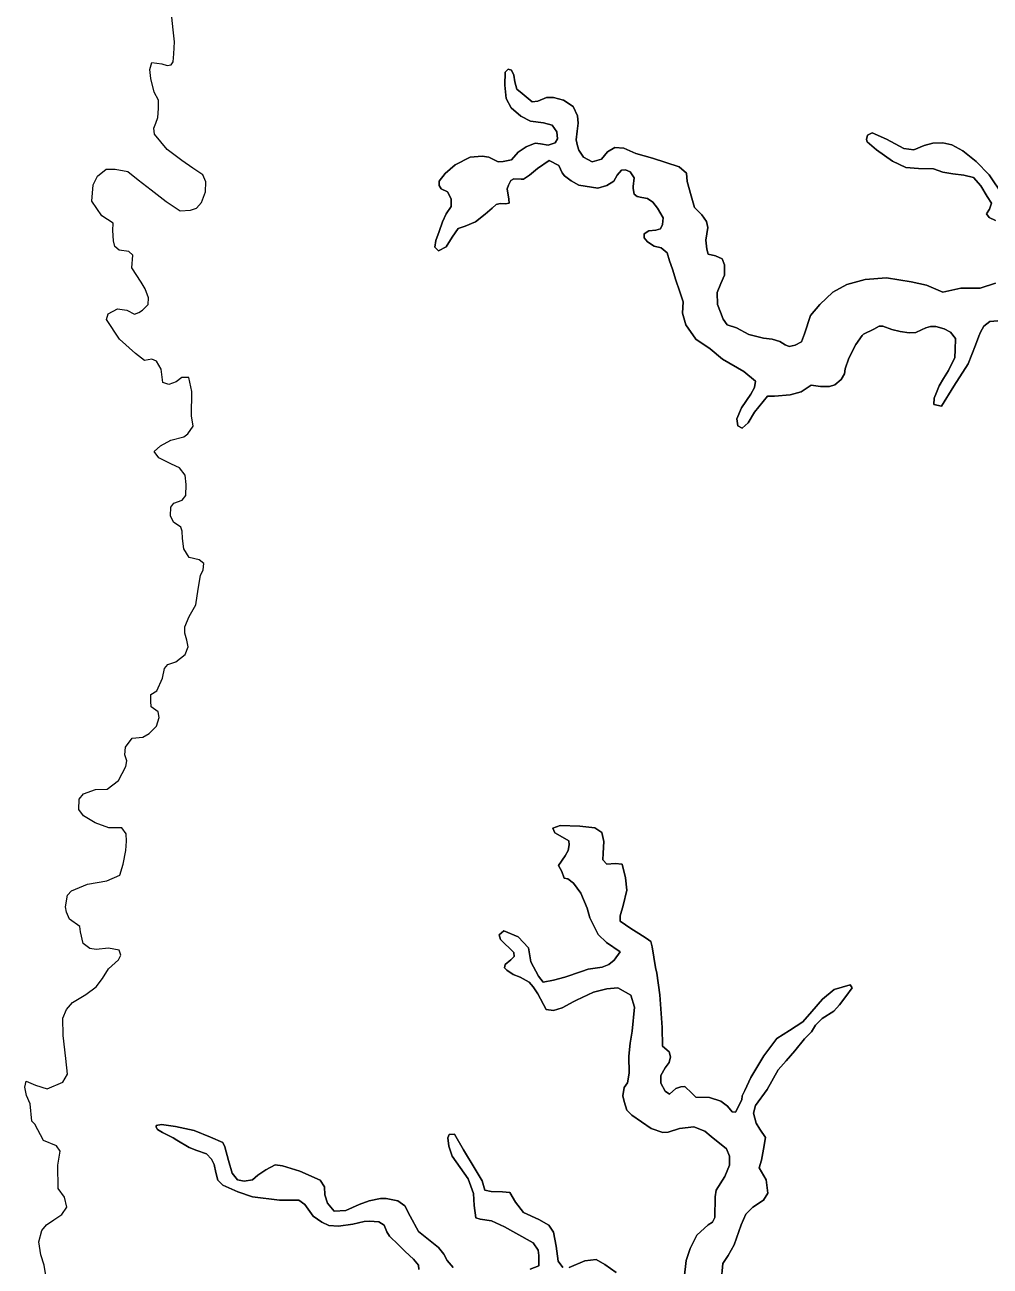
# Model space of a CAD drawing. Header units: inches. Extents: x 288635 to 1232953, y 676945 to 1655780.
# Drawn here: x 392653 to 407885, y 1151169 to 1170754 of the extents above; entities that cross this region are included whole.
import ezdxf

# ---------------------------------------------------------------- set-up
doc = ezdxf.new("R2010")
doc.units = ezdxf.units.IN
doc.header["$MEASUREMENT"] = 0

msp = doc.modelspace()

# ---------------------------------------------------------------- linework, layer by layer
at = {"color": 1}
for points in [[(392986.6925, 1151023.264), (392960.2341, 1151182.0143), (392907.3173, 1151346.0563), (392875.5673, 1151552.4317), (392923.1923, 1151732.3487), (392997.2758, 1151822.3072), (393108.401, 1151901.6824), (393235.4013, 1151986.3492), (393314.7765, 1152097.4745), (393277.7347, 1152256.2248), (393177.1929, 1152393.8084), (393171.9012, 1152764.2258), (393208.9429, 1152981.1846), (393150.7345, 1153065.8514), (392949.6507, 1153150.5182), (392812.0671, 1153409.8104), (392764.442, 1153457.4355), (392737.9836, 1153727.3111), (392679.7752, 1153859.603), (392653.3168, 1153991.8949), (392674.4835, 1154087.1451), (392822.6505, 1154023.645), (393007.8592, 1153965.4365), (393251.2763, 1154071.2701), (393325.3598, 1154198.2703), (393298.9014, 1154446.9792), (393256.568, 1154806.8132), (393251.2763, 1155081.9804), (393309.4848, 1155219.564), (393404.735, 1155330.6893), (393616.4021, 1155452.3978), (393780.4441, 1155574.1064), (393880.9859, 1155706.3984), (393970.9444, 1155859.857), (394129.6948, 1156002.7323), (394166.7365, 1156076.8158), (394140.2781, 1156156.1909), (393970.9444, 1156187.941), (393780.4441, 1156166.7743), (393679.9022, 1156182.6493), (393574.0686, 1156262.0245), (393531.7352, 1156441.9415), (393521.1519, 1156526.6083), (393357.1099, 1156643.0252), (393309.4848, 1156754.1504), (393293.6098, 1156838.8173), (393325.3598, 1157024.026), (393388.8599, 1157092.8178), (393642.8605, 1157193.3597), (393949.7777, 1157246.2764), (394150.8615, 1157336.2349), (394203.7782, 1157510.8603), (394247.3023, 1157726.6284), (394256.8273, 1157872.6787), (394250.4773, 1157990.154), (394183.8022, 1158085.4042), (393980.6018, 1158082.2291), (393761.5263, 1158161.6043), (393577.3759, 1158272.7295), (393504.3508, 1158374.3297), (393510.7008, 1158536.2551), (393577.3759, 1158618.8052), (393767.8763, 1158688.6554), (393952.0267, 1158695.0054), (394133.0021, 1158831.5306), (394247.3023, 1159053.7811), (394263.1773, 1159139.5063), (394231.4273, 1159237.9315), (394240.9523, 1159355.4067), (394345.7275, 1159498.282), (394517.1778, 1159517.332), (394615.603, 1159571.3071), (394728.6332, 1159686.2424), (394774.3533, 1159823.4026), (394759.1133, 1159914.8428), (394647.3531, 1159991.043), (394639.0981, 1160085.0231), (394642.2731, 1160189.7984), (394734.3483, 1160246.9485), (394826.4234, 1160443.7989), (394854.9985, 1160596.1992), (394912.1486, 1160662.8743), (395035.9739, 1160704.1494), (395182.0242, 1160818.4496), (395229.6493, 1160942.2749), (395207.4242, 1161043.8751), (395178.8491, 1161158.1753), (395178.8491, 1161256.6005), (395245.5243, 1161418.5258), (395353.4745, 1161602.6762), (395388.3996, 1161850.3267), (395423.3246, 1162066.2271), (395464.5997, 1162155.1273), (395477.2997, 1162253.5525), (395404.2746, 1162310.7026), (395245.5243, 1162351.9777), (395159.7991, 1162485.328), (395140.7491, 1162647.2533), (395134.3991, 1162764.7285), (395115.349, 1162828.2286), (394997.8738, 1162907.6038), (394953.4237, 1163009.204), (394956.5987, 1163145.7293), (395004.2238, 1163209.2294), (395137.5741, 1163253.6795), (395194.7242, 1163329.8796), (395201.0742, 1163501.33), (395182.0242, 1163647.3803), (395092.8065, 1163763.7972), (394965.8062, 1163819.6773), (394767.6858, 1163921.2775), (394696.5657, 1164022.8777), (394793.0859, 1164109.2379), (394955.6462, 1164200.678), (395163.9266, 1164251.4781), (395224.8867, 1164302.2783), (395311.2469, 1164419.1185), (395280.7669, 1164586.7588), (395290.9269, 1164967.7596), (395240.1268, 1165191.28), (395128.3665, 1165191.28), (395042.0064, 1165120.1599), (394925.1661, 1165079.5198), (394828.6459, 1165109.9999), (394803.2459, 1165318.2803), (394732.1258, 1165445.2805), (394655.9256, 1165480.8406), (394539.0854, 1165455.4406), (394401.9251, 1165567.2008), (394147.9246, 1165795.8012), (393939.6442, 1166105.6819), (393970.1242, 1166192.042), (394117.4445, 1166273.3222), (394264.7648, 1166253.0022), (394381.6051, 1166186.962), (394452.7252, 1166217.4421), (394508.6053, 1166253.0022), (394600.0455, 1166339.3623), (394605.1255, 1166446.0425), (394554.3254, 1166588.2828), (394488.2853, 1166694.963), (394340.965, 1166918.4835), (394356.205, 1167121.6839), (394295.2449, 1167177.564), (394142.8446, 1167197.884), (394071.7244, 1167253.7642), (394051.4044, 1167345.2043), (394041.2444, 1167507.7647), (394046.3244, 1167624.6049), (393868.524, 1167741.4451), (393711.0437, 1167970.0456), (393731.3638, 1168229.1261), (393802.4839, 1168366.2864), (393934.5642, 1168478.0466), (394076.8044, 1168478.0466), (394280.0049, 1168437.4065), (394442.5652, 1168310.4063), (394646.6123, 1168148.6926), (394885.7961, 1167966.3061), (395102.7548, 1167818.1392), (395269.4427, 1167828.7225), (395362.047, 1167863.1184), (395441.4222, 1167947.7853), (395502.2765, 1168119.7648), (395510.214, 1168275.8693), (395462.5889, 1168386.9945), (395306.4844, 1168490.1822), (395131.8591, 1168614.5366), (394899.0253, 1168786.5161), (394700.5874, 1169027.2874), (394687.3582, 1169125.1835), (394721.7541, 1169201.9128), (394753.5041, 1169289.2254), (394761.4416, 1169432.1007), (394764.0875, 1169567.0385), (394692.6498, 1169691.3929), (394639.7331, 1169905.7058), (394626.5039, 1170051.227), (394658.2539, 1170157.0605), (394817.0043, 1170138.5396), (394901.6711, 1170112.0813), (394959.8795, 1170122.6646), (394991.6296, 1170170.2897), (395002.213, 1170297.29), (395015.4422, 1170487.7903), (394994.2754, 1170672.999), (394973.1087, 1170876.7286)], [(407969.8724, 1166680.0988), (407724.3386, 1166599.6653), (407423.7713, 1166599.6653), (407135.9041, 1166536.1652), (406877.6702, 1166646.2321), (406636.3697, 1166701.2655), (406246.9023, 1166760.5323), (405912.4683, 1166735.1322), (405624.6011, 1166654.6987), (405404.4673, 1166536.1652), (405197.0335, 1166341.4315), (405048.8666, 1166167.8644), (404955.733, 1165879.9972), (404909.1663, 1165754.2669), (404807.5661, 1165697.1168), (404712.3159, 1165678.0668), (404648.8158, 1165706.6419), (404566.2656, 1165757.442), (404445.6154, 1165795.542), (404306.5501, 1165812.0521), (404077.9496, 1165867.9322), (403879.8292, 1165974.6124), (403736.8481, 1166020.7558), (403674.3005, 1166111.3493), (403628.5804, 1166218.0295), (403582.8603, 1166339.9498), (403577.7803, 1166527.9102), (403633.6604, 1166670.1504), (403694.6205, 1166802.2307), (403694.6205, 1166964.791), (403653.9804, 1167061.3112), (403552.3802, 1167107.0313), (403435.54, 1167137.5114), (403415.22, 1167213.7115), (403399.9799, 1167355.9518), (403427.285, 1167555.5627), (403411.41, 1167650.8129), (403337.3265, 1167756.6464), (403220.9096, 1167873.0633), (403167.9928, 1168052.9804), (403104.4927, 1168280.5225), (403093.9093, 1168412.8144), (402977.4924, 1168513.3563), (402559.4499, 1168650.9399), (402294.8661, 1168725.0234), (402104.3657, 1168809.6902), (401961.4904, 1168820.2736), (401845.0735, 1168751.4818), (401749.8233, 1168635.0649), (401606.948, 1168592.7314), (401469.3644, 1168666.8149), (401395.1222, 1168776.7583), (401376.0721, 1168843.4335), (401353.8471, 1168938.6837), (401369.7221, 1169078.3839), (401382.4222, 1169202.2092), (401376.0721, 1169319.6844), (401306.222, 1169462.5597), (401150.6467, 1169567.3349), (400995.0714, 1169608.61), (400883.9462, 1169605.435), (400747.4209, 1169548.2849), (400658.5207, 1169538.7599), (400499.7704, 1169672.1101), (400414.0452, 1169738.7853), (400382.2952, 1169856.2605), (400366.4201, 1169961.0357), (400334.6701, 1170040.4109), (400277.5199, 1170056.2859), (400229.8948, 1170008.6608), (400226.7198, 1169799.1104), (400248.9449, 1169592.735), (400328.32, 1169443.5097), (400477.5453, 1169310.1594), (400629.9456, 1169233.9593), (400839.4961, 1169205.3842), (400972.8463, 1169170.4591), (401045.8715, 1169065.6839), (401055.3965, 1168954.5587), (401020.4714, 1168894.2336), (400912.5212, 1168856.1335), (400791.871, 1168878.3585), (400702.9708, 1168887.8836), (400563.2705, 1168827.5584), (400436.2703, 1168745.0083), (400331.495, 1168621.183), (400201.3198, 1168595.783), (400121.9446, 1168589.433), (399972.7193, 1168665.6331), (399867.9441, 1168681.5081), (399677.4437, 1168665.6331), (399445.6683, 1168544.9829), (399283.743, 1168408.4576), (399188.4928, 1168284.6324), (399188.4928, 1168221.1322), (399223.4178, 1168163.9821), (399321.843, 1168116.357), (399382.1681, 1168008.4068), (399382.1681, 1167887.7566), (399302.793, 1167770.2813), (399242.4679, 1167643.2811), (399188.4928, 1167494.0558), (399137.6927, 1167351.1805), (399124.9926, 1167243.2303), (399182.1427, 1167189.2552), (399302.793, 1167252.7553), (399398.0432, 1167401.9806), (399490.1184, 1167541.6809), (399601.2436, 1167576.6059), (399766.3439, 1167646.4561), (399918.7442, 1167767.1063), (400026.6944, 1167862.3565), (400090.1946, 1167919.5066), (400153.6947, 1167932.2066), (400239.4199, 1167929.0316), (400296.57, 1167941.7317), (400290.22, 1168002.0568), (400264.8199, 1168163.9821), (400283.87, 1168224.3072), (400321.97, 1168297.3324), (400369.5951, 1168325.9074), (400487.0704, 1168316.3824), (400521.9954, 1168319.5574), (400617.2456, 1168383.0576), (400741.0709, 1168487.8328), (400928.3962, 1168611.658), (401077.6215, 1168532.2828), (401131.5966, 1168417.9826), (401169.6967, 1168370.3575), (401273.5723, 1168291.1058), (401396.3393, 1168225.3127), (401692.6732, 1168174.5126), (401836.6068, 1168216.846), (401946.6737, 1168288.8128), (401997.4738, 1168381.9463), (402069.4406, 1168462.3798), (402132.9407, 1168466.6131), (402204.9075, 1168432.7464), (402268.4077, 1168339.6129), (402251.4743, 1168204.1459), (402249.6833, 1168171.9074), (402268.4077, 1168079.2624), (402317.0911, 1168047.5123), (402391.1746, 1168028.4623), (402477.9581, 1168013.6456), (402562.6249, 1167956.4954), (402634.5917, 1167863.3619), (402725.6086, 1167708.845), (402717.1419, 1167605.1281), (402681.1585, 1167535.2779), (402607.075, 1167511.9946), (402497.0081, 1167501.4112), (402422.9246, 1167456.9611), (402427.158, 1167391.3443), (402480.0748, 1167332.0775), (402584.9256, 1167263.7816), (402691.7419, 1167232.7704), (402786.992, 1167158.6869), (402825.9388, 1167030.8312), (402871.6589, 1166898.7509), (402922.459, 1166726.0306), (402983.4191, 1166558.3902), (403039.2992, 1166385.6699), (403029.1392, 1166202.7895), (403083.5376, 1166020.9675), (403242.288, 1165793.4254), (403464.5384, 1165639.9667), (403661.3888, 1165476.7714), (403996.6695, 1165283.731), (404179.5498, 1165131.3307), (404164.3098, 1165029.7305), (404108.4297, 1164928.1303), (403961.1094, 1164709.6899), (403884.9092, 1164536.9695), (403905.2293, 1164425.2093), (403971.2694, 1164389.6492), (404067.7896, 1164476.0094), (404164.3098, 1164644.9197), (404373.8602, 1164892.5702), (404481.8104, 1164892.5702), (404729.4609, 1164917.9703), (404900.9113, 1164962.4204), (405061.5666, 1165067.1956), (405209.7336, 1165046.0289), (405349.4338, 1165046.0289), (405434.1007, 1165071.4289), (405535.7009, 1165160.3291), (405586.501, 1165244.9959), (405599.201, 1165325.4294), (405654.2344, 1165494.7631), (405764.3013, 1165710.6635), (405865.9015, 1165850.3638), (405885.5641, 1165874.1556), (406050.0519, 1165951.964), (406132.6021, 1165998.5308), (406191.8689, 1165998.5308), (406331.5691, 1165945.614), (406464.9194, 1165913.8639), (406608.853, 1165894.8139), (406710.4532, 1165899.0472), (406803.5867, 1165941.3807), (406869.2035, 1165973.1307), (406941.1704, 1165992.1808), (407025.8372, 1165992.1808), (407157.4816, 1165959.7161), (407259.731, 1165903.7489), (407339.1045, 1165803.797), (407334.8711, 1165625.9967), (407326.4045, 1165503.2298), (407224.8043, 1165300.0294), (407148.6041, 1165173.0291), (407080.8706, 1165058.7289), (407038.5372, 1164952.8953), (407000.4371, 1164863.9952), (406996.2038, 1164762.395), (407114.7374, 1164736.9949), (407313.7044, 1165054.4955), (407538.0715, 1165405.8629), (407652.3718, 1165697.9635), (407703.1719, 1165841.8971), (407732.8053, 1165905.3972), (407783.6054, 1165998.5308), (407880.9722, 1166070.4976), (408007.9725, 1166083.1976)], [(408007.9725, 1166083.1976), (407880.9722, 1166070.4976), (407783.6054, 1165998.5308), (407732.8053, 1165905.3972), (407703.1719, 1165841.8971), (407652.3718, 1165697.9635), (407538.0715, 1165405.8629), (407313.7044, 1165054.4955), (407114.7374, 1164736.9949), (406996.2038, 1164762.395), (407000.4371, 1164863.9952), (407038.5372, 1164952.8953), (407080.8706, 1165058.7289), (407148.6041, 1165173.0291), (407224.8043, 1165300.0294), (407326.4045, 1165503.2298), (407334.8711, 1165625.9967), (407339.1045, 1165803.797), (407259.731, 1165903.7489), (407157.4816, 1165959.7161), (407025.8372, 1165992.1808), (406941.1704, 1165992.1808), (406869.2035, 1165973.1307), (406803.5867, 1165941.3807), (406710.4532, 1165899.0472), (406608.853, 1165894.8139), (406464.9194, 1165913.8639), (406331.5691, 1165945.614), (406191.8689, 1165998.5308), (406132.6021, 1165998.5308), (406050.0519, 1165951.964), (405885.5641, 1165874.1556), (405865.9015, 1165850.3638), (405764.3013, 1165710.6635), (405654.2344, 1165494.7631), (405599.201, 1165325.4294), (405586.501, 1165244.9959), (405535.7009, 1165160.3291), (405434.1007, 1165071.4289), (405349.4338, 1165046.0289), (405209.7336, 1165046.0289), (405061.5666, 1165067.1956), (404900.9113, 1164962.4204), (404729.4609, 1164917.9703), (404481.8104, 1164892.5702), (404373.8602, 1164892.5702), (404164.3098, 1164644.9197), (404067.7896, 1164476.0094), (403971.2694, 1164389.6492), (403905.2293, 1164425.2093), (403884.9092, 1164536.9695), (403961.1094, 1164709.6899), (404108.4297, 1164928.1303), (404164.3098, 1165029.7305), (404179.5498, 1165131.3307), (403996.6695, 1165283.731), (403661.3888, 1165476.7714), (403464.5384, 1165639.9667), (403242.288, 1165793.4254), (403083.5376, 1166020.9675), (403029.1392, 1166202.7895), (403039.2992, 1166385.6699), (402983.4191, 1166558.3902), (402922.459, 1166726.0306), (402871.6589, 1166898.7509), (402825.9388, 1167030.8312), (402786.992, 1167158.6869), (402691.7419, 1167232.7704), (402584.9256, 1167263.7816), (402480.0748, 1167332.0775), (402427.158, 1167391.3443), (402422.9246, 1167456.9611), (402497.0081, 1167501.4112), (402607.075, 1167511.9946), (402681.1585, 1167535.2779), (402717.1419, 1167605.1281), (402725.6086, 1167708.845), (402634.5917, 1167863.3619), (402562.6249, 1167956.4954), (402477.9581, 1168013.6456), (402391.1746, 1168028.4623), (402317.0911, 1168047.5123), (402268.4077, 1168079.2624), (402249.6833, 1168171.9074), (402251.4743, 1168204.1459), (402268.4077, 1168339.6129), (402204.9075, 1168432.7464), (402132.9407, 1168466.6131), (402069.4406, 1168462.3798), (401997.4738, 1168381.9463), (401946.6737, 1168288.8128), (401836.6068, 1168216.846), (401692.6732, 1168174.5126), (401396.3393, 1168225.3127), (401273.5723, 1168291.1058), (401169.6967, 1168370.3575), (401131.5966, 1168417.9826), (401077.6215, 1168532.2828), (400928.3962, 1168611.658), (400741.0709, 1168487.8328), (400617.2456, 1168383.0576), (400521.9954, 1168319.5574), (400487.0704, 1168316.3824), (400369.5951, 1168325.9074), (400321.97, 1168297.3324), (400283.87, 1168224.3072), (400264.8199, 1168163.9821), (400290.22, 1168002.0568), (400296.57, 1167941.7317), (400239.4199, 1167929.0316), (400153.6947, 1167932.2066), (400090.1946, 1167919.5066), (400026.6944, 1167862.3565), (399918.7442, 1167767.1063), (399766.3439, 1167646.4561), (399601.2436, 1167576.6059), (399490.1184, 1167541.6809), (399398.0432, 1167401.9806), (399302.793, 1167252.7553), (399182.1427, 1167189.2552), (399124.9926, 1167243.2303), (399137.6927, 1167351.1805), (399188.4928, 1167494.0558), (399242.4679, 1167643.2811), (399302.793, 1167770.2813), (399382.1681, 1167887.7566), (399382.1681, 1168008.4068), (399321.843, 1168116.357), (399223.4178, 1168163.9821), (399188.4928, 1168221.1322), (399188.4928, 1168284.6324), (399283.743, 1168408.4576), (399445.6683, 1168544.9829), (399677.4437, 1168665.6331), (399867.9441, 1168681.5081), (399972.7193, 1168665.6331), (400121.9446, 1168589.433), (400201.3198, 1168595.783), (400331.495, 1168621.183), (400436.2703, 1168745.0083), (400563.2705, 1168827.5584), (400702.9708, 1168887.8836), (400791.871, 1168878.3585), (400912.5212, 1168856.1335), (401020.4714, 1168894.2336), (401055.3965, 1168954.5587), (401045.8715, 1169065.6839), (400972.8463, 1169170.4591), (400839.4961, 1169205.3842), (400629.9456, 1169233.9593), (400477.5453, 1169310.1594), (400328.32, 1169443.5097), (400248.9449, 1169592.735), (400226.7198, 1169799.1104), (400229.8948, 1170008.6608), (400277.5199, 1170056.2859), (400334.6701, 1170040.4109), (400366.4201, 1169961.0357), (400382.2952, 1169856.2605), (400414.0452, 1169738.7853), (400499.7704, 1169672.1101), (400499.7704, 1169672.1101), (400658.5207, 1169538.7599), (400747.4209, 1169548.2849), (400883.9462, 1169605.435), (400995.0714, 1169608.61), (401150.6467, 1169567.3349), (401306.222, 1169462.5597), (401376.0721, 1169319.6844), (401382.4222, 1169202.2092), (401369.7221, 1169078.3839), (401353.8471, 1168938.6837), (401376.0721, 1168843.4335), (401395.1222, 1168776.7583), (401469.3644, 1168666.8149), (401606.948, 1168592.7314), (401749.8233, 1168635.0649), (401845.0735, 1168751.4818), (401961.4904, 1168820.2736), (402104.3657, 1168809.6902), (402294.8661, 1168725.0234), (402559.4499, 1168650.9399), (402977.4924, 1168513.3563), (403093.9093, 1168412.8144), (403104.4927, 1168280.5225), (403167.9928, 1168052.9804), (403220.9096, 1167873.0633), (403337.3265, 1167756.6464), (403411.41, 1167650.8129), (403427.285, 1167555.5627), (403399.9799, 1167355.9518), (403415.22, 1167213.7115), (403435.54, 1167137.5114), (403552.3802, 1167107.0313), (403653.9804, 1167061.3112), (403694.6205, 1166964.791), (403694.6205, 1166802.2307), (403633.6604, 1166670.1504), (403577.7803, 1166527.9102), (403582.8603, 1166339.9498), (403628.5804, 1166218.0295), (403674.3005, 1166111.3493), (403736.8481, 1166020.7558), (403879.8292, 1165974.6124), (404077.9496, 1165867.9322), (404306.5501, 1165812.0521), (404445.6154, 1165795.542), (404566.2656, 1165757.442), (404648.8158, 1165706.6419), (404712.3159, 1165678.0668), (404807.5661, 1165697.1168), (404909.1663, 1165754.2669), (404955.733, 1165879.9972), (405048.8666, 1166167.8644), (405197.0335, 1166341.4315), (405404.4673, 1166536.1652), (405624.6011, 1166654.6987), (405912.4683, 1166735.1322), (406246.9023, 1166760.5323), (406636.3697, 1166701.2655), (406877.6702, 1166646.2321), (407135.9041, 1166536.1652), (407423.7713, 1166599.6653), (407724.3386, 1166599.6653), (407969.8724, 1166680.0988)], [(408086.8185, 1168064.7543), (407866.6847, 1168388.605), (407663.4843, 1168594.9804), (407453.9339, 1168763.2557), (407279.3085, 1168861.6809), (407136.4332, 1168890.256), (406980.8579, 1168887.081), (406841.1577, 1168848.9809), (406682.4073, 1168782.3058), (406523.657, 1168804.5308), (406250.6065, 1168947.4061), (406022.006, 1169049.0063), (405948.9809, 1169014.0812), (405933.1058, 1168944.2311), (405942.6309, 1168906.131), (406091.8562, 1168782.3058), (406342.6817, 1168604.5054), (406555.4071, 1168502.9052), (406755.4325, 1168487.0302), (406990.3829, 1168480.6802), (407136.4332, 1168426.7051), (407295.1836, 1168404.48), (407469.8089, 1168382.255), (407619.0342, 1168344.1549), (407739.6844, 1168210.8046), (407834.9346, 1168045.7043), (407907.9598, 1167937.7541), (407876.2097, 1167845.6789), (407825.4096, 1167769.4788), (407869.8597, 1167712.3286), (407966.1682, 1167666.8202)], [(407966.1682, 1167666.8202), (407869.8597, 1167712.3286), (407825.4096, 1167769.4788), (407876.2097, 1167845.6789), (407907.9598, 1167937.7541), (407834.9346, 1168045.7043), (407739.6844, 1168210.8046), (407619.0342, 1168344.1549), (407469.8089, 1168382.255), (407295.1836, 1168404.48), (407136.4332, 1168426.7051), (406990.3829, 1168480.6802), (406755.4325, 1168487.0302), (406555.4071, 1168502.9052), (406342.6817, 1168604.5054), (406091.8562, 1168782.3058), (405942.6309, 1168906.131), (405933.1058, 1168944.2311), (405948.9809, 1169014.0812), (406022.006, 1169049.0063), (406250.6065, 1168947.4061), (406523.657, 1168804.5308), (406682.4073, 1168782.3058), (406841.1577, 1168848.9809), (406980.8579, 1168887.081), (407136.4332, 1168890.256), (407279.3085, 1168861.6809), (407453.9339, 1168763.2557), (407663.4843, 1168594.9804), (407866.6847, 1168388.605), (408086.8185, 1168064.7543)], [(403640.7513, 1150928.5801), (403666.1513, 1151213.0606), (403752.5115, 1151334.9809), (403843.9517, 1151502.6212), (403955.7119, 1151822.6619), (404031.912, 1151990.3022), (404138.5923, 1152096.9824), (404306.2326, 1152208.7426), (404377.3527, 1152320.5028), (404362.1127, 1152447.5031), (404351.9527, 1152528.7833), (404240.1925, 1152721.8237), (404275.7525, 1152838.6639), (404306.2326, 1153016.4642), (404341.7927, 1153199.3446), (404250.3525, 1153331.4249), (404194.4724, 1153422.8651), (404148.7523, 1153580.3454), (404184.3123, 1153702.2656), (404367.1927, 1153956.2661), (404539.9131, 1154266.1467), (404666.9133, 1154408.387), (404804.0736, 1154565.8673), (404956.4739, 1154753.8277), (405063.1541, 1154865.5879), (405129.1942, 1154972.2682), (405235.8744, 1155073.8684), (405418.7548, 1155190.7086), (405505.115, 1155292.3088), (405606.7152, 1155424.3891), (405708.3154, 1155561.5493), (405677.8353, 1155607.2694), (405423.8348, 1155536.1493), (405240.9545, 1155383.749), (405073.3141, 1155185.6286), (404931.0738, 1155023.0683), (404717.7134, 1154885.908), (404519.593, 1154758.9077), (404311.3126, 1154484.5872), (404108.1122, 1154144.2265), (404011.592, 1153941.0261), (403970.6563, 1153857.294), (403966.4325, 1153791.6641), (403868.7167, 1153598.7604), (403814.7416, 1153605.1104), (403738.5415, 1153694.0106), (403635.4277, 1153773.5618), (403457.8709, 1153829.2659), (403239.4305, 1153834.3459), (403179.7403, 1153897.211), (403065.4401, 1154001.9862), (403001.94, 1153995.6362), (402922.5648, 1153970.2361), (402822.8696, 1153880.066), (402756.8295, 1153930.8661), (402690.7894, 1154057.8663), (402686.556, 1154175.5532), (402754.2895, 1154298.3201), (402822.023, 1154382.987), (402838.9563, 1154471.8872), (402822.023, 1154552.3206), (402716.1894, 1154641.2208), (402707.7227, 1154933.3214), (402673.856, 1155449.7891), (402627.2892, 1155792.6898), (402606.3878, 1155879.0932), (402552.9235, 1156208.8273), (402529.6401, 1156291.3775), (402455.5567, 1156342.1776), (402342.6898, 1156416.9175), (402213.6917, 1156497.5412), (402048.5914, 1156611.8414), (402048.5914, 1156696.5083), (402095.1582, 1156857.3753), (402150.1916, 1157098.6757), (402133.2582, 1157297.6428), (402078.2248, 1157513.5432), (401968.1579, 1157522.0099), (401836.9243, 1157513.5432), (401773.4242, 1157581.2767), (401777.6575, 1157682.8769), (401790.3576, 1157869.1439), (401756.4908, 1158013.0776), (401646.4239, 1158085.0444), (401409.3568, 1158110.4444), (401100.3228, 1158123.1445), (400981.7893, 1158076.5777), (401015.656, 1158004.6109), (401100.3228, 1157958.0441), (401235.7898, 1157881.844), (401244.2565, 1157814.1105), (401227.3231, 1157725.2103), (401176.523, 1157644.7768), (401074.9228, 1157488.1432), (401125.7229, 1157395.0097), (401163.823, 1157289.1761), (401218.8564, 1157280.7094), (401311.9899, 1157212.976), (401426.2902, 1157052.109), (401527.8904, 1156819.2752), (401570.2238, 1156662.6415), (401697.224, 1156400.1743), (401832.691, 1156277.4074), (402044.3581, 1156129.2405), (401951.2245, 1155998.0069), (401866.5577, 1155930.2734), (401760.7242, 1155887.94), (401540.5904, 1155854.0732), (401434.7568, 1155820.2065), (401173.039, 1155729.6119), (400994.4893, 1155680.5062), (400829.389, 1155650.8728), (400757.4222, 1155744.0064), (400638.8886, 1155968.3735), (400600.7885, 1156188.5073), (400435.6882, 1156362.0743), (400211.3211, 1156459.4411), (400139.3543, 1156395.941), (400156.2876, 1156323.9742), (400367.9547, 1156116.5404), (400376.4214, 1156053.0403), (400321.388, 1156002.2402), (400232.4878, 1155926.0401), (400224.0211, 1155875.24), (400257.8878, 1155837.1399), (400359.488, 1155769.4064), (400469.5549, 1155727.073), (400613.4885, 1155650.8728), (400672.7553, 1155574.6727), (400748.9555, 1155464.6058), (400880.1891, 1155219.072), (400994.4893, 1155202.1386), (401129.9562, 1155244.472), (401314.389, 1155342.7621), (401358.5567, 1155363.0056), (401625.2572, 1155490.0059), (401836.9243, 1155545.0393), (402009.2213, 1155559.856), (402212.4217, 1155445.5558), (402271.6885, 1155255.0554), (402237.8218, 1154878.288), (402203.955, 1154687.7876), (402182.7883, 1154480.3538), (402190.9163, 1154212.1293), (402162.8916, 1154059.1363), (402112.0915, 1153989.2862), (402088.8082, 1153855.9359), (402107.8582, 1153767.0357), (402154.4249, 1153631.5688), (402228.5084, 1153549.8653), (402533.309, 1153341.5849), (402721.2694, 1153275.5448), (402802.5496, 1153280.6248), (402985.4299, 1153341.5849), (403208.9504, 1153366.9849), (403381.6707, 1153300.9448), (403483.2709, 1153214.5846), (403722.0314, 1153021.5443), (403772.8315, 1152904.704), (403772.8315, 1152762.4637), (403696.6314, 1152584.6634), (403559.4711, 1152366.2229), (403544.2311, 1152264.6227), (403539.1511, 1151934.4221), (403503.591, 1151863.3019), (403437.5508, 1151822.6619), (403254.6705, 1151660.1015), (403153.0703, 1151446.7411), (403087.0301, 1151258.7807), (403056.5501, 1150979.3802)], [(403056.5501, 1150979.3802), (403087.0301, 1151258.7807), (403153.0703, 1151446.7411), (403254.6705, 1151660.1015), (403437.5508, 1151822.6619), (403503.591, 1151863.3019), (403539.1511, 1151934.4221), (403544.2311, 1152264.6227), (403559.4711, 1152366.2229), (403696.6314, 1152584.6634), (403772.8315, 1152762.4637), (403772.8315, 1152904.704), (403722.0314, 1153021.5443), (403483.2709, 1153214.5846), (403381.6707, 1153300.9448), (403208.9504, 1153366.9849), (402985.4299, 1153341.5849), (402802.5496, 1153280.6248), (402721.2694, 1153275.5448), (402533.309, 1153341.5849), (402228.5084, 1153549.8653), (402154.4249, 1153631.5688), (402107.8582, 1153767.0357), (402088.8082, 1153855.9359), (402112.0915, 1153989.2862), (402162.8916, 1154059.1363), (402190.9163, 1154212.1293), (402182.7883, 1154480.3538), (402203.955, 1154687.7876), (402237.8218, 1154878.288), (402271.6885, 1155255.0554), (402212.4217, 1155445.5558), (402009.2213, 1155559.856), (401836.9243, 1155545.0393), (401625.2572, 1155490.0059), (401358.5567, 1155363.0056), (401314.389, 1155342.7621), (401129.9562, 1155244.472), (400994.4893, 1155202.1386), (400880.1891, 1155219.072), (400748.9555, 1155464.6058), (400672.7553, 1155574.6727), (400613.4885, 1155650.8728), (400469.5549, 1155727.073), (400359.488, 1155769.4064), (400257.8878, 1155837.1399), (400224.0211, 1155875.24), (400232.4878, 1155926.0401), (400321.388, 1156002.2402), (400376.4214, 1156053.0403), (400367.9547, 1156116.5404), (400156.2876, 1156323.9742), (400139.3543, 1156395.941), (400211.3211, 1156459.4411), (400435.6882, 1156362.0743), (400600.7885, 1156188.5073), (400638.8886, 1155968.3735), (400757.4222, 1155744.0064), (400829.389, 1155650.8728), (400994.4893, 1155680.5062), (401173.039, 1155729.6119), (401434.7568, 1155820.2065), (401540.5904, 1155854.0732), (401760.7242, 1155887.94), (401866.5577, 1155930.2734), (401951.2245, 1155998.0069), (402044.3581, 1156129.2405), (401832.691, 1156277.4074), (401697.224, 1156400.1743), (401570.2238, 1156662.6415), (401527.8904, 1156819.2752), (401426.2902, 1157052.109), (401311.9899, 1157212.976), (401218.8564, 1157280.7094), (401163.823, 1157289.1761), (401125.7229, 1157395.0097), (401074.9228, 1157488.1432), (401176.523, 1157644.7768), (401227.3231, 1157725.2103), (401244.2565, 1157814.1105), (401235.7898, 1157881.844), (401100.3228, 1157958.0441), (401015.656, 1158004.6109), (400981.7893, 1158076.5777), (401100.3228, 1158123.1445), (401409.3568, 1158110.4444), (401646.4239, 1158085.0444), (401756.4908, 1158013.0776), (401790.3576, 1157869.1439), (401777.6575, 1157682.8769), (401773.4242, 1157581.2767), (401773.4242, 1157581.2767), (401836.9243, 1157513.5432), (401968.1579, 1157522.0099), (402078.2248, 1157513.5432), (402133.2582, 1157297.6428), (402150.1916, 1157098.6757), (402095.1582, 1156857.3753), (402048.5914, 1156696.5083), (402048.5914, 1156611.8414), (402213.6917, 1156497.5412), (402342.6898, 1156416.9175), (402455.5567, 1156342.1776), (402529.6401, 1156291.3775), (402552.9235, 1156208.8273), (402606.3878, 1155879.0932), (402627.2892, 1155792.6898), (402673.856, 1155449.7891), (402707.7227, 1154933.3214), (402716.1894, 1154641.2208), (402822.023, 1154552.3206), (402838.9563, 1154471.8872), (402822.023, 1154382.987), (402754.2895, 1154298.3201), (402686.556, 1154175.5532), (402690.7894, 1154057.8663), (402756.8295, 1153930.8661), (402822.8696, 1153880.066), (402922.5648, 1153970.2361), (403001.94, 1153995.6362), (403065.4401, 1154001.9862), (403179.7403, 1153897.211), (403239.4305, 1153834.3459), (403457.8709, 1153829.2659), (403635.4277, 1153773.5618), (403738.5415, 1153694.0106), (403814.7416, 1153605.1104), (403868.7167, 1153598.7604), (403966.4325, 1153791.6641), (403970.6563, 1153857.294), (404011.592, 1153941.0261), (404108.1122, 1154144.2265), (404311.3126, 1154484.5872), (404519.593, 1154758.9077), (404717.7134, 1154885.908), (404931.0738, 1155023.0683), (405073.3141, 1155185.6286), (405240.9545, 1155383.749), (405423.8348, 1155536.1493), (405677.8353, 1155607.2694), (405708.3154, 1155561.5493), (405606.7152, 1155424.3891), (405505.115, 1155292.3088), (405418.7548, 1155190.7086), (405235.8744, 1155073.8684), (405129.1942, 1154972.2682), (405063.1541, 1154865.5879), (404956.4739, 1154753.8277), (404804.0736, 1154565.8673), (404666.9133, 1154408.387), (404539.9131, 1154266.1467), (404367.1927, 1153956.2661), (404184.3123, 1153702.2656), (404148.7523, 1153580.3454), (404194.4724, 1153422.8651), (404250.3525, 1153331.4249), (404341.7927, 1153199.3446), (404306.2326, 1153016.4642), (404275.7525, 1152838.6639), (404240.1925, 1152721.8237), (404351.9527, 1152528.7833), (404362.1127, 1152447.5031), (404377.3527, 1152320.5028), (404306.2326, 1152208.7426), (404138.5923, 1152096.9824), (404031.912, 1151990.3022), (403955.7119, 1151822.6619), (403843.9517, 1151502.6212), (403752.5115, 1151334.9809), (403666.1513, 1151213.0606), (403640.7513, 1150928.5801)], [(399411.9074, 1151147.0734), (399316.6572, 1151258.8336), (399262.2677, 1151358.054), (399178.6338, 1151462.2498), (398867.0763, 1151717.3046), (398732.7735, 1151955.6417), (398648.1067, 1152122.8587), (398538.0398, 1152199.0589), (398356.0061, 1152235.0423), (398264.9893, 1152237.1589), (398085.0722, 1152199.0589), (397928.4386, 1152139.7921), (397716.7715, 1152046.6586), (397532.6211, 1152033.9585), (397431.0209, 1152160.9588), (397386.5708, 1152296.4257), (397382.3375, 1152421.3093), (397312.4873, 1152527.1428), (396994.9867, 1152668.9598), (396717.7028, 1152749.3933), (396603.4026, 1152766.3267), (396455.2356, 1152690.1265), (396330.3521, 1152603.343), (396247.8019, 1152531.3762), (396114.4516, 1152512.3261), (396010.7347, 1152531.3762), (395923.9512, 1152635.0931), (395864.6845, 1152838.2935), (395807.5343, 1153052.0772), (395775.7843, 1153121.9274), (395581.0506, 1153202.3609), (395324.9334, 1153310.3111), (395030.7161, 1153373.8112), (394810.5823, 1153403.4446), (394728.0322, 1153386.5112), (394725.9155, 1153363.2279), (394749.1989, 1153323.0111), (394825.399, 1153278.561), (394994.7327, 1153191.7775), (395053.9995, 1153155.7941), (395246.6166, 1153041.4939), (395369.3835, 1152994.9271), (395521.7838, 1152942.0103), (395600.1006, 1152855.2268), (395638.2007, 1152770.56), (395665.7174, 1152647.7931), (395699.5841, 1152525.0262), (395775.7843, 1152444.5927), (396014.9681, 1152340.8758), (396243.5685, 1152264.6757), (396669.0194, 1152209.6422), (396897.6199, 1152211.7589), (396975.9367, 1152207.5255), (397071.1869, 1152141.9087), (397202.4205, 1151955.6417), (397342.1207, 1151860.3915), (397447.9543, 1151811.7081), (397600.3546, 1151801.1247), (397831.0717, 1151832.8748), (398008.8721, 1151870.9749), (398093.5389, 1151879.4416), (398239.5892, 1151866.7415), (398322.1394, 1151813.8248), (398366.5895, 1151710.1079), (398408.9229, 1151640.2577), (398548.3057, 1151505.2141), (398653.7159, 1151399.8039), (398784.5261, 1151276.6137), (398864.5363, 1151186.4435), (398869.6163, 1151114.0534)], [(398869.6163, 1151114.0534), (398864.5363, 1151186.4435), (398784.5261, 1151276.6137), (398653.7159, 1151399.8039), (398548.3057, 1151505.2141), (398408.9229, 1151640.2577), (398366.5895, 1151710.1079), (398322.1394, 1151813.8248), (398239.5892, 1151866.7415), (398093.5389, 1151879.4416), (398008.8721, 1151870.9749), (397831.0717, 1151832.8748), (397600.3546, 1151801.1247), (397447.9543, 1151811.7081), (397342.1207, 1151860.3915), (397202.4205, 1151955.6417), (397071.1869, 1152141.9087), (396975.9367, 1152207.5255), (396897.6199, 1152211.7589), (396669.0194, 1152209.6422), (396243.5685, 1152264.6757), (396014.9681, 1152340.8758), (395775.7843, 1152444.5927), (395699.5841, 1152525.0262), (395665.7174, 1152647.7931), (395638.2007, 1152770.56), (395600.1006, 1152855.2268), (395521.7838, 1152942.0103), (395369.3835, 1152994.9271), (395246.6166, 1153041.4939), (395053.9995, 1153155.7941), (394994.7327, 1153191.7775), (394825.399, 1153278.561), (394749.1989, 1153323.0111), (394725.9155, 1153363.2279), (394728.0322, 1153386.5112), (394810.5823, 1153403.4446), (395030.7161, 1153373.8112), (395324.9334, 1153310.3111), (395581.0506, 1153202.3609), (395775.7843, 1153121.9274), (395807.5343, 1153052.0772), (395864.6845, 1152838.2935), (395923.9512, 1152635.0931), (396010.7347, 1152531.3762), (396114.4516, 1152512.3261), (396247.8019, 1152531.3762), (396330.3521, 1152603.343), (396455.2356, 1152690.1265), (396603.4026, 1152766.3267), (396717.7028, 1152749.3933), (396994.9867, 1152668.9598), (397312.4873, 1152527.1428), (397382.3375, 1152421.3093), (397386.5708, 1152296.4257), (397431.0209, 1152160.9588), (397532.6211, 1152033.9585), (397716.7715, 1152046.6586), (397928.4386, 1152139.7921), (398085.0722, 1152199.0589), (398264.9893, 1152237.1589), (398356.0061, 1152235.0423), (398538.0398, 1152199.0589), (398648.1067, 1152122.8587), (398732.7735, 1151955.6417), (398867.0763, 1151717.3046), (399178.6338, 1151462.2498), (399262.2677, 1151358.054), (399316.6572, 1151258.8336), (399411.9074, 1151147.0734)], [(401139.6929, 1151147.8672), (401070.9011, 1151248.409), (401039.1511, 1151486.5345), (400994.9126, 1151704.3399), (400923.7925, 1151816.1002), (400761.2322, 1151902.4603), (400522.4717, 1152014.2206), (400395.4714, 1152176.7809), (400304.0312, 1152329.1812), (400192.271, 1152339.3412), (400009.3907, 1152344.4212), (399912.8705, 1152369.8213), (399867.1504, 1152517.1416), (399760.4702, 1152700.0219), (399572.5098, 1153004.8226), (399430.2695, 1153253.743), (399348.9893, 1153243.583), (399328.6693, 1153192.7829), (399343.9093, 1153060.7027), (399394.7094, 1152903.2223), (399648.7099, 1152547.6216), (399735.0701, 1152313.9412), (399745.2301, 1152125.9808), (399770.6302, 1151932.9404), (399836.6703, 1151907.5404), (400014.4707, 1151882.1403), (400222.7511, 1151790.7001), (400400.5514, 1151689.0999), (400674.0253, 1151534.1596), (400753.4005, 1151423.0344), (400763.9838, 1151338.3676), (400763.9838, 1151206.0756), (400761.3046, 1151174.8183), (400624.1777, 1151118.7629)], [(400624.1777, 1151118.7629), (400761.3046, 1151174.8183), (400763.9838, 1151206.0756), (400763.9838, 1151338.3676), (400753.4005, 1151423.0344), (400674.0253, 1151534.1596), (400400.5514, 1151689.0999), (400222.7511, 1151790.7001), (400014.4707, 1151882.1403), (399836.6703, 1151907.5404), (399770.6302, 1151932.9404), (399745.2301, 1152125.9808), (399735.0701, 1152313.9412), (399648.7099, 1152547.6216), (399394.7094, 1152903.2223), (399343.9093, 1153060.7027), (399328.6693, 1153192.7829), (399348.9893, 1153243.583), (399430.2695, 1153253.743), (399572.5098, 1153004.8226), (399760.4702, 1152700.0219), (399867.1504, 1152517.1416), (399912.8705, 1152369.8213), (400009.3907, 1152344.4212), (400192.271, 1152339.3412), (400304.0312, 1152329.1812), (400395.4714, 1152176.7809), (400522.4717, 1152014.2206), (400761.2322, 1151902.4603), (400923.7925, 1151816.1002), (400994.9126, 1151704.3399), (401039.1511, 1151486.5345), (401070.9011, 1151248.409), (401139.6929, 1151147.8672)], [(401981.0696, 1151068.492), (401806.4443, 1151195.4923), (401668.8606, 1151274.8674), (401488.9436, 1151253.7007), (401240.2348, 1151147.8672)], [(401240.2348, 1151147.8672), (401488.9436, 1151253.7007), (401668.8606, 1151274.8674), (401806.4443, 1151195.4923), (401981.0696, 1151068.492)]]:
    msp.add_lwpolyline(points, dxfattribs=at)

doc.saveas('drawing.dxf')
